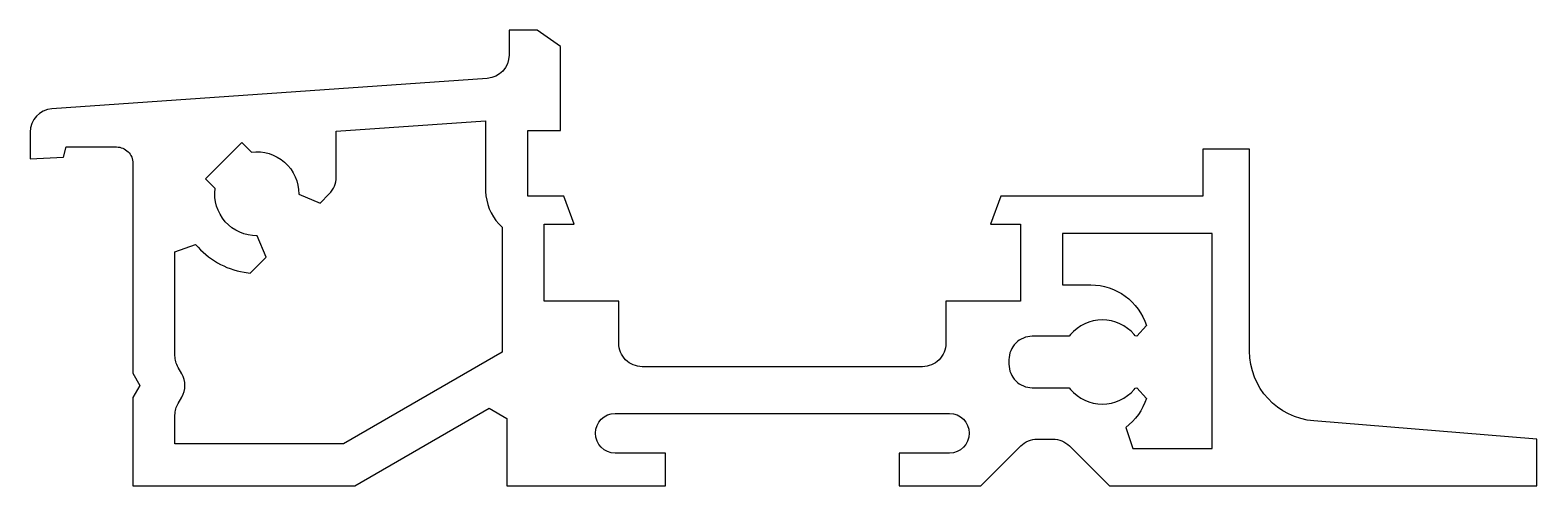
# Model space of a CAD drawing. Header units: millimetres. Extents: x 0 to 64.5, y 0 to 19.5.
import ezdxf

# ---------------------------------------------------------------- set-up
doc = ezdxf.new("R2010")
doc.units = ezdxf.units.MM

msp = doc.modelspace()

# ---------------------------------------------------------------- linework, layer by layer
for points in [[(19.57, 17.435), (0.93, 16.132, 0.39391), (0, 15.134), (0, 13.989), (1.434, 14.064), (1.549, 14.5), (3.7, 14.5, -0.414214), (4.4, 13.8), (4.4, 4.82), (4.7, 4.3), (4.4, 3.78), (4.4, 0), (13.9, 0), (19.65, 3.32), (20.4, 2.887), (20.4, 0), (27.2, 0), (27.2, 1.4), (25.05, 1.4, -1), (25.05, 3.1), (39.35, 3.1, -1), (39.35, 1.4), (37.2, 1.4), (37.2, 0), (40.7, 0), (42.407, 1.707, -0.198912), (43.114, 2), (43.786, 2, -0.198912), (44.493, 1.707), (46.2, 0), (64.5, 0), (64.5, 2), (54.957, 2.776, -0.390648), (52.2, 5.766), (52.2, 14.4), (50.2, 14.4), (50.2, 12.4), (41.551, 12.4), (41.114, 11.2), (42.4, 11.2), (42.4, 7.9), (39.2, 7.9), (39.2, 6.1, -0.414214), (38.2, 5.1), (26.2, 5.1, -0.414214), (25.2, 6.1), (25.2, 7.9), (22, 7.9), (22, 11.2), (23.286, 11.2), (22.849, 12.4), (21.3, 12.4), (21.3, 15.2), (22.7, 15.2), (22.7, 18.8), (21.7, 19.5), (20.5, 19.5), (20.5, 18.433, -0.39391), (19.57, 17.435)], [(20.2, 5.716), (13.418, 1.8), (6.2, 1.8), (6.2, 3.03, -0.131652), (6.334, 3.53), (6.49, 3.8, 0.267949), (6.49, 4.8), (6.334, 5.07, -0.131652), (6.2, 5.57), (6.2, 10.008), (7.085, 10.327, 0.18161), (9.162, 9.143), (9.414, 9.102), (10.101, 9.789), (9.718, 10.7, -0.455203), (7.915, 12.73), (7.508, 13.136), (9.064, 14.692), (9.47, 14.285, -0.455203), (11.5, 12.482), (12.411, 12.099), (12.807, 12.496, 0.198912), (13.1, 13.203), (13.1, 15.178), (19.5, 15.626), (19.5, 12.6, 0.177543), (20.06, 11.212), (20.2, 11.067), (20.2, 5.716, -0.267949)], [(50.6, 1.6), (50.6, 10.8), (44.2, 10.8), (44.2, 8.6), (45.401, 8.6, -0.326863), (47.784, 6.856), (47.372, 6.409), (47.308, 6.423), (47.265, 6.473, 0.459817), (44.532, 6.47), (44.472, 6.4), (42.9, 6.4, 0.414214), (41.9, 5.4), (41.9, 5.2, 0.414214), (42.9, 4.2), (44.472, 4.2), (44.532, 4.13, 0.459817), (47.265, 4.127), (47.308, 4.177), (47.372, 4.191), (47.784, 3.744, -0.156295), (46.901, 2.5), (47.201, 1.6), (50.6, 1.6, 0.414214)]]:
    msp.add_lwpolyline(points, format="xyb", close=True)

doc.saveas('drawing.dxf')
